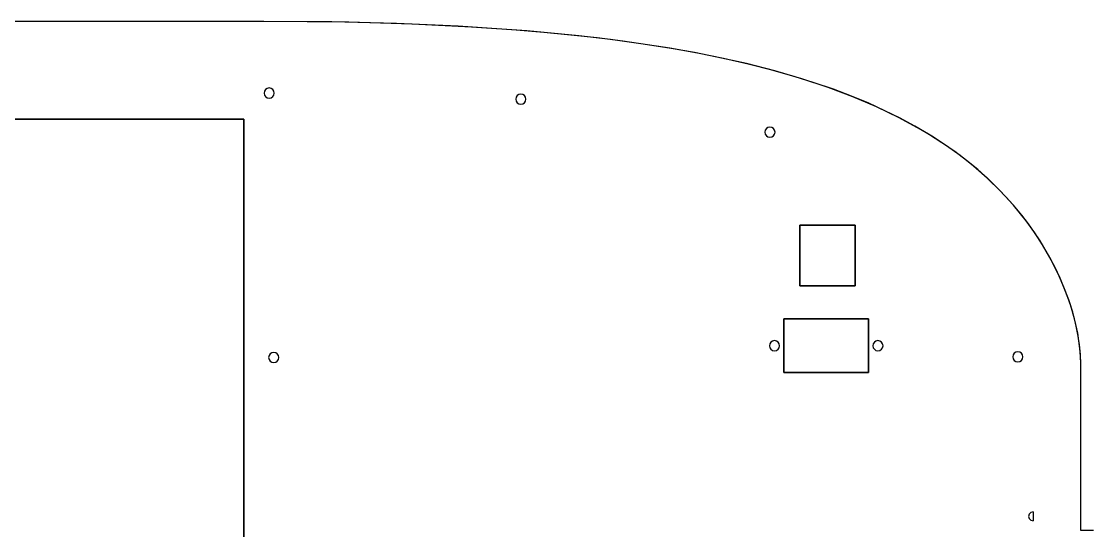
# Model space of a CAD drawing. Extents: x -1 to 1053, y 0 to 462.
# Drawn here: x 596.7 to 1052.5, y 244.2 to 460.5 of the extents above; entities that cross this region are included whole.
import ezdxf

# ---------------------------------------------------------------- set-up
doc = ezdxf.new("R2010")
doc.units = 0

msp = doc.modelspace()

# ---------------------------------------------------------------- linework, layer by layer
for p, q in [((699.777, 460.452), (353.837, 460.452)), ((699.777, 460.452), (353.837, 460.452)), ((718.18679, 460.3639), (699.78099, 460.451876)), ((728.749085, 460.228943), (699.78112, 460.4519)), ((735.90949, 460.1002), (718.18679, 460.3639)), ((756.264225, 459.552509), (728.749085, 460.228943)), ((762.854923, 459.313327), (735.90949, 460.1002)), ((782.354652, 458.411259), (756.264225, 459.552509)), ((788.094753, 458.084555), (762.854923, 459.313327)), ((807.048483, 456.79385), (782.354652, 458.411259)), ((811.676651, 456.424555), (788.094753, 458.084555)), ((818.880459, 455.803042), (807.048483, 456.79385)), ((833.64829, 454.344), (811.676651, 456.424555)), ((830.37383, 454.688941), (818.880459, 455.803042)), ((841.532108, 453.45013), (830.37383, 454.688941)), ((847.217658, 452.755924), (833.64829, 454.344)), ((852.358809, 452.085191), (841.532108, 453.45013)), ((860.138231, 450.997065), (847.217658, 452.755924)), ((862.857446, 450.592706), (852.358809, 452.085191)), ((872.430665, 449.072441), (860.138231, 450.997065)), ((873.031534, 448.971257), (862.857446, 450.592706)), ((884.115615, 446.987066), (872.430665, 449.072441)), ((882.884587, 447.219428), (873.031534, 448.971257)), ((892.42012, 445.3358), (882.884587, 447.219428)), ((895.213737, 444.745958), (884.115615, 446.987066)), ((904.957471, 442.543041), (892.42012, 445.3358)), ((905.745687, 442.354134), (895.213737, 444.745958)), ((917.009278, 439.471998), (904.957471, 442.543041)), ((915.732119, 439.816609), (905.745687, 442.354134)), ((925.19369, 437.1384), (915.732119, 439.816609)), ((928.573821, 436.111547), (917.009278, 439.471998)), ((933.776972, 434.448165), (925.19369, 437.1384)), ((939.649383, 432.450562), (928.573821, 436.111547)), ((941.91789, 431.638598), (933.776972, 434.448165)), ((700.10501, 430.883888), (699.93401, 430.045)), ((700.10501, 430.883888), (699.93401, 430.045)), ((699.93401, 430.045), (700.10501, 429.206112)), ((699.93401, 430.045), (700.10501, 429.206112)), ((700.568005, 431.568639), (700.10501, 430.883888)), ((700.568005, 431.568639), (700.10501, 430.883888)), ((700.10501, 429.206112), (700.568005, 428.521361)), ((700.10501, 429.206112), (700.568005, 428.521361)), ((701.253751, 432.030159), (700.568005, 431.568639)), ((701.253751, 432.030159), (700.568005, 431.568639)), ((700.568005, 428.521361), (701.253751, 428.059841)), ((700.568005, 428.521361), (701.253751, 428.059841)), ((702.093005, 432.199353), (701.253751, 432.030159)), ((702.093005, 432.199353), (701.253751, 432.030159)), ((702.932259, 432.030159), (702.093005, 432.199353)), ((702.932259, 432.030159), (702.093005, 432.199353)), ((703.618005, 431.568639), (702.932259, 432.030159)), ((703.618005, 431.568639), (702.932259, 432.030159)), ((702.932259, 428.059841), (703.618005, 428.521361)), ((702.932259, 428.059841), (703.618005, 428.521361)), ((704.081, 430.883888), (703.618005, 431.568639)), ((704.081, 430.883888), (703.618005, 431.568639)), ((703.618005, 428.521361), (704.081, 429.206112)), ((703.618005, 428.521361), (704.081, 429.206112)), ((704.252, 430.045), (704.081, 430.883888)), ((704.252, 430.045), (704.081, 430.883888)), ((704.081, 429.206112), (704.252, 430.045)), ((704.081, 429.206112), (704.252, 430.045)), ((704.252, 430.045), (704.252, 430.045)), ((704.252, 430.045), (704.252, 430.045)), ((807.522005, 428.972639), (807.05901, 428.287888)), ((807.522005, 428.972639), (807.05901, 428.287888)), ((808.207751, 429.434159), (807.522005, 428.972639)), ((808.207751, 429.434159), (807.522005, 428.972639)), ((809.047005, 429.603353), (808.207751, 429.434159)), ((809.047005, 429.603353), (808.207751, 429.434159)), ((809.886259, 429.434159), (809.047005, 429.603353)), ((809.886259, 429.434159), (809.047005, 429.603353)), ((810.572005, 428.972639), (809.886259, 429.434159)), ((810.572005, 428.972639), (809.886259, 429.434159)), ((811.035, 428.287888), (810.572005, 428.972639)), ((811.035, 428.287888), (810.572005, 428.972639)), ((950.234242, 428.47792), (939.649383, 432.450562)), ((949.631889, 428.715611), (941.91789, 431.638598)), ((956.934415, 425.685113), (949.631889, 428.715611)), ((960.326681, 424.182495), (950.234242, 428.47792)), ((701.253751, 428.059841), (702.093005, 427.890647)), ((701.253751, 428.059841), (702.093005, 427.890647)), ((702.093005, 427.890647), (702.932259, 428.059841)), ((702.093005, 427.890647), (702.932259, 428.059841)), ((807.05901, 428.287888), (806.88801, 427.449)), ((807.05901, 428.287888), (806.88801, 427.449)), ((806.88801, 427.449), (807.05901, 426.610112)), ((806.88801, 427.449), (807.05901, 426.610112)), ((807.05901, 426.610112), (807.522005, 425.925361)), ((807.05901, 426.610112), (807.522005, 425.925361)), ((807.522005, 425.925361), (808.207751, 425.463841)), ((807.522005, 425.925361), (808.207751, 425.463841)), ((808.207751, 425.463841), (809.047005, 425.294647)), ((808.207751, 425.463841), (809.047005, 425.294647)), ((809.047005, 425.294647), (809.886259, 425.463841)), ((809.047005, 425.294647), (809.886259, 425.463841)), ((809.886259, 425.463841), (810.572005, 425.925361)), ((809.886259, 425.463841), (810.572005, 425.925361)), ((810.572005, 425.925361), (811.035, 426.610112)), ((810.572005, 425.925361), (811.035, 426.610112)), ((811.206, 427.449), (811.035, 428.287888)), ((811.206, 427.449), (811.035, 428.287888)), ((811.035, 426.610112), (811.206, 427.449)), ((811.035, 426.610112), (811.206, 427.449)), ((811.206, 427.449), (811.206, 427.449)), ((811.206, 427.449), (811.206, 427.449)), ((963.840913, 422.553012), (956.934415, 425.685113)), ((969.92498, 419.553163), (960.326681, 424.182495)), ((970.366828, 419.32522), (963.840913, 422.553012)), ((979.02742, 414.5788), (969.92498, 419.553163)), ((531.227, 418.951), (691.247, 418.951)), ((691.247, 418.951), (531.227, 418.951)), ((691.247, 418.951), (691.247, 115.382)), ((691.247, 115.382005), (691.247, 418.951)), ((913.438005, 414.954639), (912.97501, 414.269888)), ((913.438005, 414.954639), (912.97501, 414.269888)), ((914.123751, 415.416159), (913.438005, 414.954639)), ((914.123751, 415.416159), (913.438005, 414.954639)), ((914.963005, 415.585353), (914.123751, 415.416159)), ((914.963005, 415.585353), (914.123751, 415.416159)), ((915.802259, 415.416159), (914.963005, 415.585353)), ((915.802259, 415.416159), (914.963005, 415.585353)), ((916.488005, 414.954639), (915.802259, 415.416159)), ((916.488005, 414.954639), (915.802259, 415.416159)), ((916.951, 414.269888), (916.488005, 414.954639)), ((916.951, 414.269888), (916.488005, 414.954639)), ((976.527605, 416.007646), (970.366828, 419.32522)), ((982.33869, 412.6062), (976.527605, 416.007646)), ((912.97501, 414.269888), (912.80401, 413.431)), ((912.97501, 414.269888), (912.80401, 413.431)), ((912.80401, 413.431), (912.97501, 412.592112)), ((912.80401, 413.431), (912.97501, 412.592112)), ((912.97501, 412.592112), (913.438005, 411.907361)), ((912.97501, 412.592112), (913.438005, 411.907361)), ((913.438005, 411.907361), (914.123751, 411.445841)), ((913.438005, 411.907361), (914.123751, 411.445841)), ((914.123751, 411.445841), (914.963005, 411.276647)), ((914.123751, 411.445841), (914.963005, 411.276647)), ((914.963005, 411.276647), (915.802259, 411.445841)), ((914.963005, 411.276647), (915.802259, 411.445841)), ((915.802259, 411.445841), (916.488005, 411.907361)), ((915.802259, 411.445841), (916.488005, 411.907361)), ((916.488005, 411.907361), (916.951, 412.592112)), ((916.488005, 411.907361), (916.951, 412.592112)), ((917.122, 413.431), (916.951, 414.269888)), ((917.122, 413.431), (916.951, 414.269888)), ((916.951, 412.592112), (917.122, 413.431)), ((916.951, 412.592112), (917.122, 413.431)), ((917.122, 413.431), (917.122, 413.431)), ((917.122, 413.431), (917.122, 413.431)), ((984.444457, 411.301495), (979.02742, 414.5788)), ((988.101966, 408.936085), (982.33869, 412.6062)), ((990.049425, 407.621356), (984.444457, 411.301495)), ((993.50389, 405.190522), (988.101966, 408.936085)), ((995.774868, 403.515508), (990.049425, 407.621356)), ((998.557582, 401.380736), (993.50389, 405.190522)), ((1001.553333, 398.961075), (995.774868, 403.515508)), ((1003.276164, 397.51795), (998.557582, 401.380736)), ((1007.317364, 393.935183), (1001.553333, 398.961075)), ((1007.672755, 393.613389), (1003.276164, 397.51795)), ((1012.999509, 388.414956), (1007.317364, 393.935183)), ((1011.760476, 389.678278), (1007.672755, 393.613389)), ((1015.552448, 385.72384), (1011.760476, 389.678278)), ((1018.532312, 382.37752), (1012.999509, 388.414956)), ((1019.06179, 381.7613), (1015.552448, 385.72384)), ((1023.84832, 375.8), (1018.532312, 382.37752)), ((1022.061248, 378.10864), (1019.06179, 381.7613)), ((927.682, 348.202), (927.682, 373.952)), ((927.682, 373.952), (951.182, 373.952)), ((951.182, 373.952), (927.682, 373.952)), ((927.682, 373.952), (927.682, 348.202)), ((951.182, 373.952), (951.182, 348.202)), ((951.182, 348.202), (951.182, 373.952)), ((1024.841344, 374.469487), (1022.061248, 378.10864)), ((1027.546912, 370.649118), (1023.84832, 375.8)), ((1027.411713, 370.850294), (1024.841344, 374.469487)), ((1029.781991, 367.257515), (1027.411713, 370.850294)), ((1030.817069, 365.593294), (1027.546912, 370.649118)), ((1033.960813, 360.177011), (1029.781991, 367.257515)), ((1033.683384, 360.676103), (1030.817069, 365.593294)), ((1036.170451, 355.941117), (1033.683384, 360.676103)), ((1037.45489, 353.2796), (1033.960813, 360.177011)), ((1038.302865, 351.431911), (1036.170451, 355.941117)), ((1039.915937, 347.659817), (1037.45489, 353.2796)), ((1040.105218, 347.192057), (1038.302865, 351.431911)), ((951.182, 348.202), (927.682, 348.202)), ((927.682, 348.202), (951.182, 348.202)), ((1041.979166, 342.202063), (1039.915937, 347.659817)), ((1041.602105, 343.265129), (1040.105218, 347.192057)), ((1042.81812, 339.6947), (1041.602105, 343.265129)), ((1043.671357, 336.902202), (1041.979166, 342.202063)), ((1044.426532, 334.169506), (1042.81812, 339.6947)), ((920.87, 334.099), (956.87, 334.099)), ((920.87, 311.349), (920.87, 334.099)), ((956.87, 334.099), (920.87, 334.099)), ((920.87, 334.099), (920.87, 311.349)), ((956.87, 334.099), (956.87, 311.349)), ((956.87, 311.349), (956.87, 334.099)), ((1045.01929, 331.7561), (1043.671357, 336.902202)), ((1045.804887, 328.067807), (1044.426532, 334.169506)), ((1045.923311, 327.436261), (1045.01929, 331.7561)), ((915.345005, 324.247639), (914.88201, 323.562888)), ((915.345005, 324.247639), (914.88201, 323.562888)), ((916.030751, 324.709159), (915.345005, 324.247639)), ((916.030751, 324.709159), (915.345005, 324.247639)), ((916.870005, 324.878353), (916.030751, 324.709159)), ((916.870005, 324.878353), (916.030751, 324.709159)), ((917.709259, 324.709159), (916.870005, 324.878353)), ((917.709259, 324.709159), (916.870005, 324.878353)), ((918.395005, 324.247639), (917.709259, 324.709159)), ((918.395005, 324.247639), (917.709259, 324.709159)), ((918.858, 323.562888), (918.395005, 324.247639)), ((918.858, 323.562888), (918.395005, 324.247639)), ((959.345005, 324.247639), (958.88201, 323.562888)), ((959.345005, 324.247639), (958.88201, 323.562888)), ((960.030751, 324.709159), (959.345005, 324.247639)), ((960.030751, 324.709159), (959.345005, 324.247639)), ((960.870005, 324.878353), (960.030751, 324.709159)), ((960.870005, 324.878353), (960.030751, 324.709159)), ((961.709259, 324.709159), (960.870005, 324.878353)), ((961.709259, 324.709159), (960.870005, 324.878353)), ((962.395005, 324.247639), (961.709259, 324.709159)), ((962.395005, 324.247639), (961.709259, 324.709159)), ((962.858, 323.562888), (962.395005, 324.247639)), ((962.858, 323.562888), (962.395005, 324.247639)), ((1046.767829, 321.56463), (1045.804887, 328.067807)), ((1046.585065, 323.195639), (1045.923311, 327.436261)), ((702.469005, 319.234639), (702.00601, 318.549888)), ((702.469005, 319.234639), (702.00601, 318.549888)), ((703.154751, 319.696159), (702.469005, 319.234639)), ((703.154751, 319.696159), (702.469005, 319.234639)), ((703.994005, 319.865353), (703.154751, 319.696159)), ((703.994005, 319.865353), (703.154751, 319.696159)), ((704.833259, 319.696159), (703.994005, 319.865353)), ((704.833259, 319.696159), (703.994005, 319.865353)), ((705.519005, 319.234639), (704.833259, 319.696159)), ((705.519005, 319.234639), (704.833259, 319.696159)), ((705.982, 318.549888), (705.519005, 319.234639)), ((705.982, 318.549888), (705.519005, 319.234639)), ((914.88201, 323.562888), (914.71101, 322.724)), ((914.88201, 323.562888), (914.71101, 322.724)), ((914.71101, 322.724), (914.88201, 321.885112)), ((914.71101, 322.724), (914.88201, 321.885112)), ((914.88201, 321.885112), (915.345005, 321.200361)), ((914.88201, 321.885112), (915.345005, 321.200361)), ((915.345005, 321.200361), (916.030751, 320.738841)), ((915.345005, 321.200361), (916.030751, 320.738841)), ((916.030751, 320.738841), (916.870005, 320.569647)), ((916.030751, 320.738841), (916.870005, 320.569647)), ((916.870005, 320.569647), (917.709259, 320.738841)), ((916.870005, 320.569647), (917.709259, 320.738841)), ((917.709259, 320.738841), (918.395005, 321.200361)), ((917.709259, 320.738841), (918.395005, 321.200361)), ((918.395005, 321.200361), (918.858, 321.885112)), ((918.395005, 321.200361), (918.858, 321.885112)), ((919.029, 322.724), (918.858, 323.562888)), ((919.029, 322.724), (918.858, 323.562888)), ((918.858, 321.885112), (919.029, 322.724)), ((918.858, 321.885112), (919.029, 322.724)), ((919.029, 322.724), (919.029, 322.724)), ((919.029, 322.724), (919.029, 322.724)), ((958.88201, 323.562888), (958.71101, 322.724)), ((958.88201, 323.562888), (958.71101, 322.724)), ((958.71101, 322.724), (958.88201, 321.885112)), ((958.71101, 322.724), (958.88201, 321.885112)), ((958.88201, 321.885112), (959.345005, 321.200361)), ((958.88201, 321.885112), (959.345005, 321.200361)), ((959.345005, 321.200361), (960.030751, 320.738841)), ((959.345005, 321.200361), (960.030751, 320.738841)), ((960.030751, 320.738841), (960.870005, 320.569647)), ((960.030751, 320.738841), (960.870005, 320.569647)), ((960.870005, 320.569647), (961.709259, 320.738841)), ((960.870005, 320.569647), (961.709259, 320.738841)), ((961.709259, 320.738841), (962.395005, 321.200361)), ((961.709259, 320.738841), (962.395005, 321.200361)), ((962.395005, 321.200361), (962.858, 321.885112)), ((962.395005, 321.200361), (962.858, 321.885112)), ((963.029, 322.724), (962.858, 323.562888)), ((963.029, 322.724), (962.858, 323.562888)), ((962.858, 321.885112), (963.029, 322.724)), ((962.858, 321.885112), (963.029, 322.724)), ((963.029, 322.724), (963.029, 322.724)), ((963.029, 322.724), (963.029, 322.724)), ((1018.836005, 319.545639), (1018.37301, 318.860888)), ((1018.836005, 319.545639), (1018.37301, 318.860888)), ((1019.521751, 320.007159), (1018.836005, 319.545639)), ((1019.521751, 320.007159), (1018.836005, 319.545639)), ((1020.361005, 320.176353), (1019.521751, 320.007159)), ((1020.361005, 320.176353), (1019.521751, 320.007159)), ((1021.200259, 320.007159), (1020.361005, 320.176353)), ((1021.200259, 320.007159), (1020.361005, 320.176353)), ((1021.886005, 319.545639), (1021.200259, 320.007159)), ((1021.886005, 319.545639), (1021.200259, 320.007159)), ((1022.349, 318.860888), (1021.886005, 319.545639)), ((1022.349, 318.860888), (1021.886005, 319.545639)), ((1046.991609, 319.004972), (1046.585065, 323.195639)), ((1047.035596, 318.217183), (1046.767829, 321.56463)), ((702.00601, 318.549888), (701.83501, 317.711)), ((702.00601, 318.549888), (701.83501, 317.711)), ((701.83501, 317.711), (702.00601, 316.872112)), ((701.83501, 317.711), (702.00601, 316.872112)), ((702.00601, 316.872112), (702.469005, 316.187361)), ((702.00601, 316.872112), (702.469005, 316.187361)), ((702.469005, 316.187361), (703.154751, 315.725841)), ((702.469005, 316.187361), (703.154751, 315.725841)), ((703.154751, 315.725841), (703.994005, 315.556647)), ((703.154751, 315.725841), (703.994005, 315.556647)), ((703.994005, 315.556647), (704.833259, 315.725841)), ((703.994005, 315.556647), (704.833259, 315.725841)), ((704.833259, 315.725841), (705.519005, 316.187361)), ((704.833259, 315.725841), (705.519005, 316.187361)), ((705.519005, 316.187361), (705.982, 316.872112)), ((705.519005, 316.187361), (705.982, 316.872112)), ((706.153, 317.711), (705.982, 318.549888)), ((706.153, 317.711), (705.982, 318.549888)), ((705.982, 316.872112), (706.153, 317.711)), ((705.982, 316.872112), (706.153, 317.711)), ((706.153, 317.711), (706.153, 317.711)), ((706.153, 317.711), (706.153, 317.711)), ((1018.37301, 318.860888), (1018.20201, 318.022)), ((1018.37301, 318.860888), (1018.20201, 318.022)), ((1018.20201, 318.022), (1018.37301, 317.183112)), ((1018.20201, 318.022), (1018.37301, 317.183112)), ((1018.37301, 317.183112), (1018.836005, 316.498361)), ((1018.37301, 317.183112), (1018.836005, 316.498361)), ((1018.836005, 316.498361), (1019.521751, 316.036841)), ((1018.836005, 316.498361), (1019.521751, 316.036841)), ((1019.521751, 316.036841), (1020.361005, 315.867647)), ((1019.521751, 316.036841), (1020.361005, 315.867647)), ((1020.361005, 315.867647), (1021.200259, 316.036841)), ((1020.361005, 315.867647), (1021.200259, 316.036841)), ((1021.200259, 316.036841), (1021.886005, 316.498361)), ((1021.200259, 316.036841), (1021.886005, 316.498361)), ((1021.886005, 316.498361), (1022.349, 317.183112)), ((1021.886005, 316.498361), (1022.349, 317.183112)), ((1022.52, 318.022), (1022.349, 318.860888)), ((1022.52, 318.022), (1022.349, 318.860888)), ((1022.349, 317.183112), (1022.52, 318.022)), ((1022.349, 317.183112), (1022.52, 318.022)), ((1022.52, 318.022), (1022.52, 318.022)), ((1022.52, 318.022), (1022.52, 318.022)), ((1047.13, 314.835), (1046.991609, 319.004972)), ((1047.13, 314.835), (1047.035596, 318.217183)), ((1047.13, 314.824), (1047.13, 314.835)), ((1047.13, 314.824), (1047.13, 314.835)), ((1047.13, 252.135), (1047.13, 314.824)), ((1047.13, 252.135), (1047.13, 314.824)), ((956.87, 311.349), (920.87, 311.349)), ((920.87, 311.349), (956.87, 311.349)), ((1025.160222, 251.1935), (1024.905, 250.241)), ((1025.160222, 251.1935), (1024.905, 250.241)), ((1025.8575, 251.890778), (1025.160222, 251.1935)), ((1025.8575, 251.890778), (1025.160222, 251.1935)), ((1026.81, 252.146), (1025.8575, 251.890778)), ((1026.81, 252.146), (1025.8575, 251.890778)), ((1026.81, 252.146), (1026.81, 248.336)), ((1026.81, 252.146), (1026.81, 248.336)), ((1047.13, 244.214), (1047.13, 252.135)), ((1047.13, 244.214), (1047.13, 252.135)), ((1024.905, 250.241), (1025.160222, 249.2885)), ((1024.905, 250.241), (1025.160222, 249.2885)), ((1025.160222, 249.2885), (1025.8575, 248.591222)), ((1025.160222, 249.2885), (1025.8575, 248.591222)), ((1025.8575, 248.591222), (1026.81, 248.336)), ((1025.8575, 248.591222), (1026.81, 248.336)), ((1052.54, 244.214), (1047.13, 244.214)), ((1052.54, 244.214), (1047.13, 244.214))]:
    msp.add_line(p, q)

doc.saveas('drawing.dxf')
